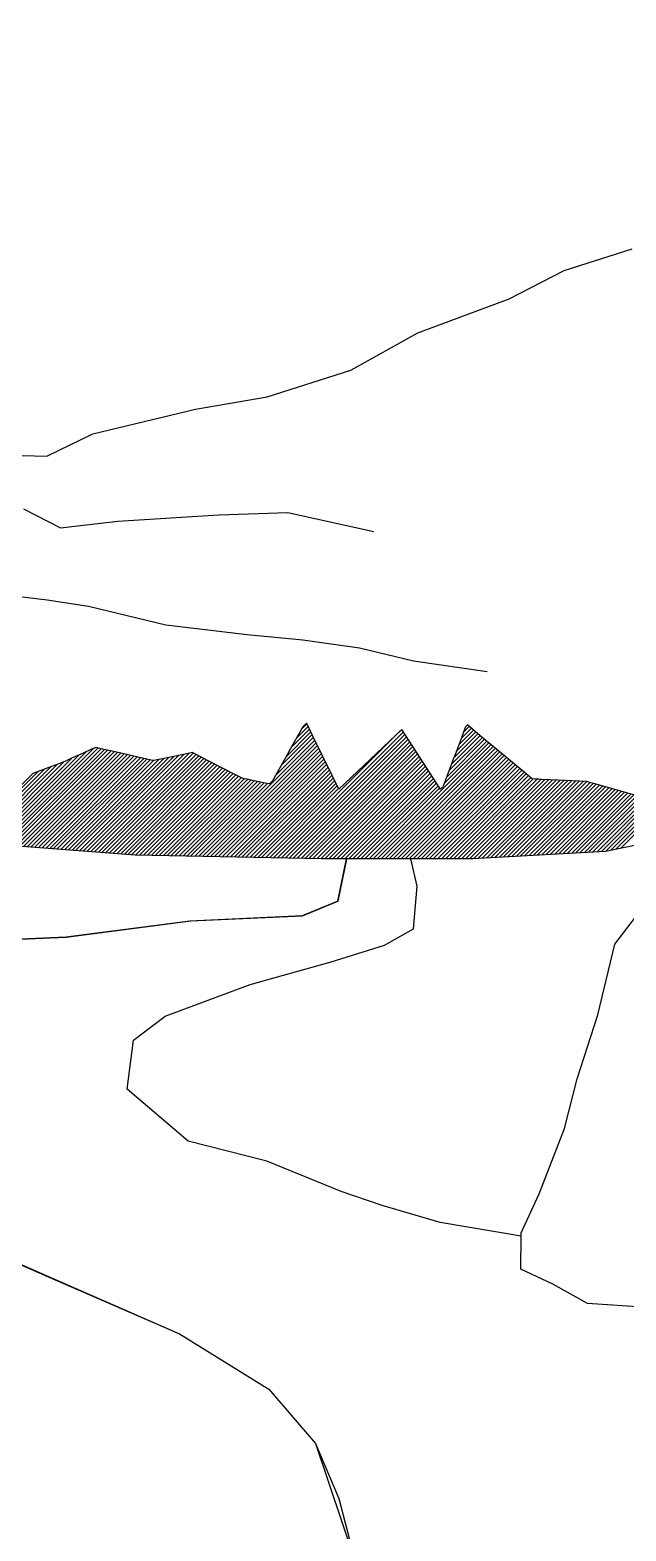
# Model space of a CAD drawing. Header units: inches. Extents: x 0 to 36, y 0 to 24.
# Drawn here: x 8.646 to 8.973, y 20.877 to 21.702 of the extents above; entities that cross this region are included whole.
import ezdxf

# ---------------------------------------------------------------- set-up
doc = ezdxf.new("R2010")
doc.units = ezdxf.units.IN
doc.header["$MEASUREMENT"] = 0
doc.layers.add('CoverSheet', color=7, linetype='CONTINUOUS')

msp = doc.modelspace()

# ---------------------------------------------------------------- linework, layer by layer
at = {"layer": 'CoverSheet'}
for p, q in [((8.93913, 21.5694), (8.97644, 21.5813)), ((8.90885, 21.55376), (8.93913, 21.5694)), ((8.85856, 21.53506), (8.90885, 21.55376)), ((8.82176, 21.5146), (8.85856, 21.53506)), ((8.77584, 21.50006), (8.82176, 21.5146)), ((8.73652, 21.49319), (8.77584, 21.50006)), ((8.67995, 21.47962), (8.73652, 21.49319)), ((8.65474, 21.46742), (8.67995, 21.47962)), ((8.60707, 21.46858), (8.65474, 21.46742)), ((8.64194, 21.43854), (8.66232, 21.42808)), ((8.69373, 21.43159), (8.74935, 21.43521)), ((8.74935, 21.43521), (8.78711, 21.43643)), ((8.78711, 21.43643), (8.83455, 21.42602)), ((8.66232, 21.42808), (8.69373, 21.43159)), ((8.62585, 21.39195), (8.65495, 21.38839)), ((8.65495, 21.38839), (8.67765, 21.38499)), ((8.67765, 21.38499), (8.72011, 21.3747)), ((8.72011, 21.3747), (8.76483, 21.36934)), ((8.76483, 21.36934), (8.79537, 21.36646)), ((8.79537, 21.36646), (8.82658, 21.36214)), ((8.82658, 21.36214), (8.85631, 21.35501)), ((8.85631, 21.35501), (8.89674, 21.34904)), ((8.78911, 21.30734), (8.79916, 21.31739)), ((8.79195, 21.31238), (8.79844, 21.31887)), ((8.79552, 21.31873), (8.79313, 21.31448)), ((8.79479, 21.31743), (8.79771, 21.32035)), ((8.79753, 21.32074), (8.79552, 21.31873)), ((8.79814, 21.31949), (8.79753, 21.32074)), ((8.80119, 21.31323), (8.79814, 21.31949)), ((8.84985, 21.31721), (8.81525, 21.28447)), ((8.85788, 21.30477), (8.84985, 21.31721)), ((8.8811, 21.30874), (8.88926, 21.3169)), ((8.88242, 21.31227), (8.88805, 21.3179)), ((8.88481, 21.31866), (8.8837, 21.31569)), ((8.88374, 21.3158), (8.88684, 21.3189)), ((8.88586, 21.31971), (8.88481, 21.31866)), ((8.89298, 21.31381), (8.88586, 21.31971)), ((8.73829, 21.24768), (8.80206, 21.31145)), ((8.74046, 21.24764), (8.80279, 21.30997)), ((8.74263, 21.2476), (8.80352, 21.30848)), ((8.77948, 21.24689), (8.849, 21.31641)), ((8.7806, 21.2922), (8.80134, 21.31293)), ((8.78165, 21.24685), (8.85069, 21.3159)), ((8.78344, 21.29724), (8.80061, 21.31442)), ((8.78381, 21.2468), (8.85156, 21.31455)), ((8.78598, 21.24676), (8.85243, 21.31321)), ((8.78628, 21.30229), (8.79989, 21.3159)), ((8.78815, 21.24672), (8.8533, 21.31187)), ((8.79074, 21.31023), (8.78835, 21.30598)), ((8.79032, 21.24668), (8.85416, 21.31053)), ((8.79313, 21.31448), (8.79074, 21.31023)), ((8.79248, 21.24664), (8.85503, 21.30918)), ((8.81158, 21.29198), (8.80119, 21.31323)), ((8.8342, 21.24638), (8.89771, 21.30989)), ((8.83641, 21.24638), (8.89892, 21.30889)), ((8.87319, 21.28758), (8.8965, 21.31089)), ((8.87451, 21.29111), (8.8953, 21.31189)), ((8.87583, 21.29464), (8.89409, 21.31289)), ((8.87715, 21.29816), (8.89288, 21.3139)), ((8.87846, 21.30169), (8.89167, 21.3149)), ((8.88147, 21.30975), (8.87925, 21.3038)), ((8.87978, 21.30522), (8.89046, 21.3159)), ((8.88259, 21.31272), (8.88147, 21.30975)), ((8.8837, 21.31569), (8.88259, 21.31272)), ((8.9052, 21.30369), (8.89298, 21.31381)), ((8.62101, 21.25411), (8.66827, 21.30137)), ((8.62312, 21.25401), (8.67229, 21.30318)), ((8.62523, 21.25391), (8.67631, 21.30499)), ((8.62734, 21.25381), (8.68019, 21.30667)), ((8.62945, 21.25371), (8.68275, 21.30701)), ((8.63155, 21.25361), (8.68455, 21.30661)), ((8.63366, 21.25351), (8.68636, 21.3062)), ((8.63577, 21.25341), (8.68816, 21.30579)), ((8.63788, 21.25331), (8.68996, 21.30539)), ((8.63996, 21.25318), (8.69176, 21.30498)), ((8.64202, 21.25303), (8.69357, 21.30457)), ((8.64407, 21.25287), (8.69537, 21.30417)), ((8.64612, 21.25271), (8.69717, 21.30376)), ((8.64818, 21.25256), (8.69897, 21.30335)), ((8.65023, 21.2524), (8.70078, 21.30295)), ((8.65228, 21.25224), (8.70258, 21.30254)), ((8.65433, 21.25209), (8.70438, 21.30214)), ((8.65639, 21.25193), (8.70619, 21.30173)), ((8.65844, 21.25177), (8.70799, 21.30132)), ((8.66049, 21.25162), (8.70979, 21.30092)), ((8.66255, 21.25146), (8.71159, 21.30051)), ((8.6646, 21.2513), (8.71345, 21.30015)), ((8.66838, 21.30142), (8.66499, 21.2999)), ((8.66665, 21.25115), (8.71623, 21.30073)), ((8.67176, 21.30295), (8.66838, 21.30142)), ((8.6687, 21.25099), (8.71902, 21.30131)), ((8.67076, 21.25084), (8.72181, 21.30189)), ((8.67515, 21.30447), (8.67176, 21.30295)), ((8.67281, 21.25068), (8.7246, 21.30247)), ((8.67486, 21.25052), (8.72739, 21.30305)), ((8.67854, 21.306), (8.67515, 21.30447)), ((8.67691, 21.25037), (8.73018, 21.30363)), ((8.68166, 21.30726), (8.67854, 21.306)), ((8.67897, 21.25021), (8.73296, 21.3042)), ((8.68102, 21.25005), (8.73528, 21.30432)), ((8.68318, 21.30692), (8.68166, 21.30726)), ((8.68307, 21.2499), (8.73674, 21.30356)), ((8.6847, 21.30657), (8.68318, 21.30692)), ((8.69229, 21.30486), (8.6847, 21.30657)), ((8.68513, 21.24974), (8.7382, 21.30281)), ((8.68718, 21.24958), (8.73965, 21.30206)), ((8.68923, 21.24943), (8.74111, 21.3013)), ((8.69128, 21.24927), (8.74256, 21.30055)), ((8.71204, 21.30041), (8.69229, 21.30486)), ((8.7137, 21.30021), (8.71204, 21.30041)), ((8.71605, 21.30069), (8.7137, 21.30021)), ((8.7184, 21.30118), (8.71605, 21.30069)), ((8.7325, 21.30411), (8.7184, 21.30118)), ((8.73481, 21.30456), (8.7325, 21.30411)), ((8.73604, 21.30393), (8.73481, 21.30456)), ((8.74953, 21.29694), (8.73604, 21.30393)), ((8.7448, 21.24755), (8.80424, 21.307)), ((8.74697, 21.24751), (8.80497, 21.30551)), ((8.74913, 21.24747), (8.80569, 21.30403)), ((8.7513, 21.24743), (8.80642, 21.30255)), ((8.75347, 21.24739), (8.80714, 21.30106)), ((8.78596, 21.30172), (8.78357, 21.29747)), ((8.78835, 21.30598), (8.78596, 21.30172)), ((8.79465, 21.2466), (8.8559, 21.30784)), ((8.79682, 21.24655), (8.85676, 21.3065)), ((8.79899, 21.24651), (8.85763, 21.30516)), ((8.80115, 21.24647), (8.8585, 21.30381)), ((8.80332, 21.24643), (8.85936, 21.30247)), ((8.80549, 21.24639), (8.86023, 21.30113)), ((8.83862, 21.24638), (8.90013, 21.30789)), ((8.84083, 21.24638), (8.90134, 21.30689)), ((8.84304, 21.24638), (8.90254, 21.30589)), ((8.84525, 21.24638), (8.90375, 21.30489)), ((8.84745, 21.24638), (8.90496, 21.30388)), ((8.84966, 21.24638), (8.90617, 21.30288)), ((8.85187, 21.24638), (8.90738, 21.30188)), ((8.85408, 21.24638), (8.90858, 21.30088)), ((8.86884, 21.2878), (8.85788, 21.30477)), ((8.87814, 21.30083), (8.87703, 21.29786)), ((8.87925, 21.3038), (8.87814, 21.30083)), ((8.92149, 21.29019), (8.9052, 21.30369)), ((8.61046, 21.25461), (8.65008, 21.29423)), ((8.61257, 21.25451), (8.6536, 21.29554)), ((8.61468, 21.25441), (8.65712, 21.29685)), ((8.61679, 21.25431), (8.66064, 21.29816)), ((8.6189, 21.25421), (8.66425, 21.29956)), ((8.64701, 21.29309), (8.63466, 21.28073)), ((8.63466, 21.28073), (8.64701, 21.29309)), ((8.64998, 21.29419), (8.64701, 21.29309)), ((8.65294, 21.29529), (8.64998, 21.29419)), ((8.65591, 21.2964), (8.65294, 21.29529)), ((8.65887, 21.2975), (8.65591, 21.2964)), ((8.66184, 21.2986), (8.65887, 21.2975)), ((8.66499, 21.2999), (8.66184, 21.2986)), ((8.69334, 21.24911), (8.74402, 21.2998)), ((8.69539, 21.24896), (8.74547, 21.29904)), ((8.69744, 21.2488), (8.74693, 21.29829)), ((8.6995, 21.24865), (8.74838, 21.29754)), ((8.70155, 21.24849), (8.74984, 21.29678)), ((8.70361, 21.24835), (8.7513, 21.29603)), ((8.70578, 21.2483), (8.75275, 21.29527)), ((8.70795, 21.24826), (8.75421, 21.29452)), ((8.71012, 21.24822), (8.75566, 21.29377)), ((8.71228, 21.24818), (8.75712, 21.29301)), ((8.71445, 21.24814), (8.75857, 21.29226)), ((8.76057, 21.29123), (8.74953, 21.29694)), ((8.75564, 21.24735), (8.80787, 21.29958)), ((8.7578, 21.2473), (8.80859, 21.29809)), ((8.75997, 21.24726), (8.80932, 21.29661)), ((8.76214, 21.24722), (8.81004, 21.29513)), ((8.76431, 21.24718), (8.81077, 21.29364)), ((8.76647, 21.24714), (8.81149, 21.29216)), ((8.78118, 21.29322), (8.77879, 21.28897)), ((8.78357, 21.29747), (8.78118, 21.29322)), ((8.80769, 21.24638), (8.8611, 21.29979)), ((8.8099, 21.24638), (8.86196, 21.29844)), ((8.81525, 21.28447), (8.81158, 21.29198)), ((8.81211, 21.24638), (8.86283, 21.2971)), ((8.81432, 21.24638), (8.8637, 21.29576)), ((8.81653, 21.24638), (8.86456, 21.29442)), ((8.81874, 21.24638), (8.86543, 21.29308)), ((8.82094, 21.24638), (8.8663, 21.29173)), ((8.85629, 21.24638), (8.90979, 21.29988)), ((8.8585, 21.24638), (8.911, 21.29888)), ((8.86071, 21.24638), (8.91221, 21.29788)), ((8.86292, 21.24638), (8.91342, 21.29688)), ((8.86513, 21.24638), (8.91462, 21.29587)), ((8.86734, 21.24638), (8.91583, 21.29487)), ((8.86955, 21.24638), (8.91704, 21.29387)), ((8.87176, 21.24638), (8.91825, 21.29287)), ((8.87481, 21.29191), (8.8737, 21.28894)), ((8.87397, 21.24638), (8.91946, 21.29187)), ((8.87592, 21.29489), (8.87481, 21.29191)), ((8.87703, 21.29786), (8.87592, 21.29489)), ((8.71662, 21.2481), (8.76003, 21.29151)), ((8.71879, 21.24805), (8.76149, 21.29075)), ((8.72095, 21.24801), (8.76313, 21.29019)), ((8.72312, 21.24797), (8.76496, 21.28981)), ((8.72529, 21.24793), (8.76679, 21.28943)), ((8.72746, 21.24789), (8.76862, 21.28906)), ((8.72962, 21.24785), (8.77046, 21.28868)), ((8.73179, 21.2478), (8.77229, 21.2883)), ((8.73396, 21.24776), (8.77412, 21.28792)), ((8.73613, 21.24772), (8.77595, 21.28754)), ((8.7618, 21.29059), (8.76057, 21.29123)), ((8.76324, 21.29017), (8.7618, 21.29059)), ((8.76478, 21.28985), (8.76324, 21.29017)), ((8.76632, 21.28953), (8.76478, 21.28985)), ((8.76786, 21.28921), (8.76632, 21.28953)), ((8.77557, 21.28762), (8.76786, 21.28921)), ((8.76864, 21.2471), (8.81222, 21.29067)), ((8.77081, 21.24705), (8.81294, 21.28919)), ((8.77298, 21.24701), (8.81367, 21.28771)), ((8.77514, 21.24697), (8.81439, 21.28622)), ((8.77712, 21.2873), (8.77557, 21.28762)), ((8.77879, 21.28897), (8.77712, 21.2873)), ((8.77731, 21.24693), (8.81512, 21.28474)), ((8.82315, 21.24638), (8.86716, 21.29039)), ((8.82536, 21.24638), (8.86803, 21.28905)), ((8.82757, 21.24638), (8.8689, 21.28771)), ((8.82978, 21.24638), (8.86977, 21.28636)), ((8.83199, 21.24638), (8.87063, 21.28502)), ((8.87103, 21.28441), (8.86884, 21.2878)), ((8.87259, 21.28597), (8.87103, 21.28441)), ((8.8737, 21.28894), (8.87259, 21.28597)), ((8.87617, 21.24638), (8.92066, 21.29087)), ((8.87838, 21.24638), (8.92204, 21.29004)), ((8.88059, 21.24638), (8.92415, 21.28994)), ((8.8828, 21.24638), (8.92626, 21.28984)), ((8.88501, 21.24638), (8.92837, 21.28974)), ((8.88722, 21.24638), (8.93048, 21.28963)), ((8.88946, 21.24641), (8.93258, 21.28953)), ((8.8918, 21.24654), (8.93469, 21.28943)), ((8.89414, 21.24667), (8.9368, 21.28933)), ((8.89647, 21.24679), (8.9389, 21.28923)), ((8.89881, 21.24692), (8.94101, 21.28912)), ((8.90114, 21.24704), (8.94312, 21.28902)), ((8.90348, 21.24717), (8.94522, 21.28892)), ((8.90581, 21.2473), (8.94733, 21.28881)), ((8.90815, 21.24742), (8.94943, 21.28871)), ((8.91048, 21.24755), (8.95154, 21.28861)), ((8.91282, 21.24768), (8.95326, 21.28812)), ((8.91515, 21.2478), (8.95498, 21.28763)), ((8.91749, 21.24793), (8.9567, 21.28714)), ((8.91982, 21.24805), (8.95842, 21.28665)), ((8.92315, 21.28999), (8.92149, 21.29019)), ((8.92216, 21.24818), (8.96014, 21.28616)), ((8.92492, 21.2899), (8.92315, 21.28999)), ((8.92449, 21.24831), (8.96186, 21.28568)), ((8.9267, 21.28982), (8.92492, 21.2899)), ((8.93558, 21.28939), (8.9267, 21.28982)), ((8.92683, 21.24843), (8.96358, 21.28519)), ((8.92917, 21.24856), (8.9653, 21.2847)), ((8.9315, 21.24868), (8.96702, 21.28421)), ((8.93384, 21.24881), (8.96874, 21.28372)), ((8.95155, 21.28861), (8.93558, 21.28939)), ((8.953, 21.28819), (8.95155, 21.28861)), ((8.95445, 21.28778), (8.953, 21.28819)), ((8.9559, 21.28737), (8.95445, 21.28778)), ((8.96895, 21.28366), (8.9559, 21.28737)), ((8.99069, 21.27748), (8.96895, 21.28366)), ((8.93617, 21.24894), (8.97047, 21.28323)), ((8.93851, 21.24906), (8.97219, 21.28274)), ((8.94084, 21.24919), (8.97391, 21.28225)), ((8.94318, 21.24932), (8.97563, 21.28176)), ((8.94551, 21.24944), (8.97735, 21.28127)), ((8.94785, 21.24957), (8.97907, 21.28079)), ((8.95018, 21.24969), (8.98079, 21.2803)), ((8.95252, 21.24982), (8.98251, 21.27981)), ((8.95485, 21.24995), (8.98423, 21.27932)), ((8.95719, 21.25007), (8.98595, 21.27883)), ((8.95953, 21.2502), (8.98767, 21.27834)), ((8.96187, 21.25033), (8.98939, 21.27785)), ((8.96467, 21.25092), (8.99111, 21.27736)), ((8.96747, 21.25151), (8.99283, 21.27687)), ((8.97027, 21.2521), (8.99455, 21.27639)), ((8.6389, 21.25326), (8.70336, 21.24835)), ((8.96183, 21.25032), (8.99701, 21.25774)), ((8.70336, 21.24835), (8.80596, 21.24638)), ((8.80596, 21.24638), (8.88882, 21.24638)), ((8.81465, 21.22291), (8.81952, 21.24617)), ((8.8195, 21.24607), (8.81465, 21.22291)), ((8.85487, 21.24625), (8.8195, 21.24607)), ((8.85827, 21.2311), (8.85487, 21.24625)), ((8.88882, 21.24638), (8.96183, 21.25032)), ((8.85627, 21.20765), (8.85827, 21.2311)), ((8.79523, 21.21484), (8.81465, 21.22291)), ((8.81465, 21.22291), (8.79606, 21.21518)), ((8.66538, 21.20305), (8.73394, 21.21206)), ((8.73328, 21.21197), (8.66538, 21.20305)), ((8.79523, 21.21484), (8.73328, 21.21197)), ((8.73394, 21.21206), (8.79523, 21.21484)), ((8.79606, 21.21518), (8.79523, 21.21484)), ((8.96696, 21.19927), (8.97883, 21.21487)), ((8.66538, 21.20305), (8.60554, 21.20061)), ((8.60554, 21.20061), (8.66538, 21.20305)), ((8.8404, 21.19879), (8.85627, 21.20765)), ((8.81098, 21.18954), (8.8404, 21.19879)), ((8.95763, 21.16038), (8.96696, 21.19927)), ((8.76654, 21.17709), (8.81098, 21.18954)), ((8.71985, 21.15972), (8.76654, 21.17709)), ((8.94629, 21.12525), (8.95763, 21.16038)), ((8.70244, 21.14662), (8.71985, 21.15972)), ((8.69894, 21.11966), (8.70244, 21.14662)), ((8.73241, 21.09108), (8.69894, 21.11966)), ((8.93922, 21.09795), (8.94629, 21.12525)), ((8.92537, 21.06204), (8.93922, 21.09795)), ((8.77557, 21.08006), (8.73241, 21.09108)), ((8.81645, 21.0634), (8.77557, 21.08006)), ((8.83904, 21.05573), (8.81645, 21.0634)), ((8.91549, 21.0406), (8.92537, 21.06204)), ((8.87085, 21.04641), (8.83904, 21.05573)), ((8.91546, 21.03894), (8.87085, 21.04641)), ((8.59646, 21.04249), (8.72769, 20.98512)), ((8.59646, 21.04249), (8.65514, 21.01679)), ((8.91518, 21.02067), (8.91546, 21.03894)), ((8.91546, 21.03894), (8.91549, 21.04049)), ((8.91549, 21.04049), (8.91549, 21.0406)), ((8.93291, 21.0125), (8.91518, 21.02067)), ((8.65514, 21.01679), (8.72769, 20.98512)), ((8.95185, 21.00183), (8.93291, 21.0125)), ((8.98462, 20.99966), (8.95185, 21.00183)), ((8.72769, 20.98512), (8.77678, 20.95474)), ((8.72769, 20.98512), (8.77678, 20.95474)), ((8.77678, 20.95474), (8.8024, 20.92493)), ((8.77678, 20.95474), (8.8024, 20.92493)), ((8.8024, 20.92493), (8.8243, 20.85962)), ((8.8024, 20.92493), (8.81519, 20.89472)), ((8.81519, 20.89472), (8.8243, 20.85962))]:
    msp.add_line(p, q, dxfattribs=at)
for radius, start, end in [(1.24972, 247.51338, 247.36281), (0.97402, 251.32273, 251.1453)]:
    msp.add_arc((9.29312, 21.37801), radius, start, end, dxfattribs=at)

doc.saveas('drawing.dxf')
